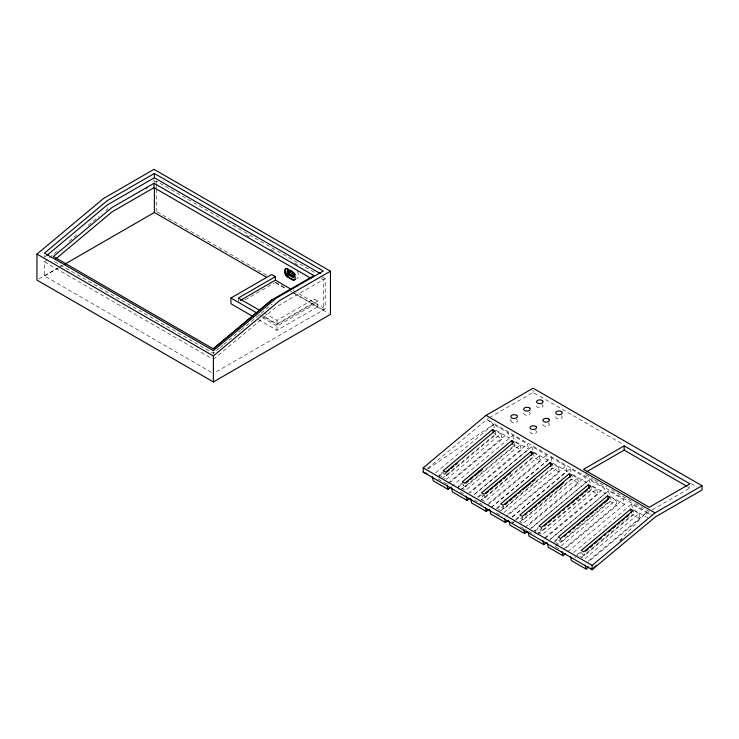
<?xml version="1.0" encoding="UTF-8"?>
<svg xmlns="http://www.w3.org/2000/svg" width="739" height="739" viewBox="0 0 739 739"><rect width="100%" height="100%" fill="white"/><g stroke="black" fill="none" stroke-linecap="round" stroke-linejoin="round"><path stroke-width="0.55" stroke-dasharray="3.69 2.77" d="M211.372 372.336L44.432 275.943L44.451 261.883L59.342 249.449M619.642 540.708L646.376 512.598L650.422 514.492M45.31 256.784L47.037 255.334M68.967 241.404L77.734 234.087M88.237 225.312L98.749 216.527M105.751 210.68L107.506 209.211L107.358 207.105M219.4 348.124L213.266 353.251L53.356 260.922M220.277 347.395L222.91 345.196M223.788 344.466L240.452 330.555M241.32 329.825L272.017 304.191M213.377 359.413L276.469 306.731L325.188 278.603L325.188 308.93L214.375 372.909M427.576 468.452L488.507 418.182M435.65 472.738L493.569 424.38L508.312 432.888L509.439 438.07L495.684 430.126M439.668 478.207L438.994 475.103L442.513 472.166M439.409 475.722L443.797 472.055M495.056 430.874L495.86 434.569L446.476 475.805L444.047 474.401L445.811 472.923M441.885 478.817L494.622 434.772L502.03 439.049L448.416 483.823M446.402 479.38L500.903 433.876L496.275 431.197M447.76 483.454L508.312 432.888M451.52 486.428L512.737 435.437L527.47 443.954L528.597 449.127L473.311 495.296M458.836 489.273L458.162 486.16L461.672 483.232M458.568 486.779L462.078 483.851M465.635 486.862L463.205 485.458L464.97 483.99L465.635 486.862L515.018 445.626L514.215 441.94M461.044 489.874L513.79 445.839L521.198 450.116L470.207 492.682M515.434 442.264L520.071 444.933L465.57 490.437L458.162 486.16M467.796 493.781L527.47 443.954M473.967 494.862L531.895 446.504L546.638 455.012L547.765 460.194L489.837 508.552M477.32 497.227L480.83 494.289M478.604 497.116L481.237 494.918M533.373 452.998L534.177 456.693L484.793 497.929L482.364 496.525L484.128 495.047M480.202 500.94L532.948 456.896L540.357 461.173L486.733 505.947M533.669 452.785L539.23 456L484.729 501.504L479.168 498.298M488.71 503.379L546.638 455.012M491.38 507.388L551.054 457.561L565.797 466.078L566.924 471.251L511.628 517.42M496.479 508.284L499.998 505.356M496.894 508.912L500.405 505.975M503.287 506.113L501.522 507.582L503.952 508.986L553.345 467.75L552.541 464.064M501.125 510.529L552.107 467.963L559.515 472.239L505.892 517.014M503.887 512.57L558.388 467.057L553.76 464.388M507.869 514.436L565.797 466.078M512.293 516.986L570.212 468.628L584.955 477.135L586.082 482.318L530.796 528.477M515.637 519.351L519.157 516.413M512.543 522.898L515.175 520.699M516.053 519.97L520.441 516.302M522.445 517.18L520.69 518.649L523.11 520.053L572.503 478.817L571.7 475.122M520.284 521.595L571.265 479.02L578.674 483.297L527.692 525.872M572.919 475.445L577.547 478.124L523.046 523.628L519.341 521.494M525.281 526.962L584.955 477.135M531.452 528.052L589.371 479.685L604.114 488.202L605.241 493.375L549.955 539.544M535.479 533.521L534.796 530.417L538.315 527.48M535.212 531.036L538.722 528.099M541.613 528.237L539.849 529.715L542.278 531.11L591.662 489.874L590.858 486.188M537.687 534.121L590.424 490.086L597.842 494.363L544.218 539.137M592.078 486.511L596.715 489.181L542.214 534.694L534.796 530.417M544.44 538.029L604.114 488.202M550.61 539.11L608.539 490.751L623.273 499.259L624.4 504.441L566.48 552.8M557.474 538.537L553.964 541.475L561.372 545.751L615.873 500.248L610.312 497.042M554.37 542.093L557.88 539.165M560.772 539.304L559.007 540.772L561.437 542.177L610.82 500.94L610.017 497.245M555.091 546.657L609.592 501.144L617 505.421L566.009 547.996M563.598 549.086L623.273 499.259M573.713 552.449L631.633 504.081L646.376 512.598L647.503 517.771M579.699 552.606L577.057 554.813L584.466 559.09L638.967 513.577L633.415 510.372M574.84 557.631L580.983 552.495M581.704 557.049L632.686 514.483L640.094 518.76L587.348 562.795M581.704 552.264L582.101 554.111L584.531 555.506L633.923 514.27L633.12 510.584M588.447 560.956L646.376 512.598M620.298 540.495L622.053 539.027M427.936 468.886L493.569 424.38L486.53 419.327L651.475 514.556M154.368 182.154L156.243 181.064L316.19 273.412M38.936 278.945L57.781 268.063M44.432 275.943L58.418 267.869M59.425 267.296L62.418 265.56M245.163 299.794L274.409 282.908M264.119 312.911L277.005 320.347L314.057 298.962L317.752 301.096L317.752 306.805M314.057 302.5L277.005 323.885L263.13 315.876M317.752 301.096L277.005 324.624L263.287 316.698M258.382 319.581L277.005 330.333L319.627 305.724M489.504 417.609L533.105 392.437L623.079 444.379M652.241 509.799L689.893 488.063L689.893 485.948M691.057 483.62L697.053 487.084M687.898 486.918L689.893 488.063M322.186 276.876L325.188 278.603M246.336 235.251L250.336 237.561M270.326 249.098L274.326 251.408M294.316 262.955L298.316 265.264M321.308 278.538L323.312 279.693L323.312 310.02L293.235 292.653M157.231 211.964L266.603 275.111M293.171 290.445L325.188 308.93M275.388 282.344L286.289 288.644M275.619 282.714L286.584 289.041M290.566 291.342L293.559 293.069M294.556 293.651L328.449 313.216M585.528 474.715L593.5 479.315M594.489 479.897L606.442 486.789M611.421 489.671L631.346 501.171M635.328 503.471L649.267 511.517M515.822 441.756L528.597 449.127M534.001 452.25L547.765 460.194M553.16 463.307L566.924 471.251M572.328 474.373L586.082 482.318M592.466 486.003L605.241 493.375M610.645 496.497L624.4 504.441M633.739 509.836L646.514 517.208M494.243 433.627L495.86 434.569M513.402 444.693L515.018 445.626M590.045 488.941L591.662 489.874M259.361 314.435L262.308 316.135M262.133 317.474L277.005 326.065L314.057 304.671L314.057 298.962M438.994 475.103L445.478 478.844M498.335 509.356L501.107 510.963M438.033 479.075L446.883 484.184M460.212 491.878L466.041 495.241M474.392 500.063L477.339 501.772M479.371 502.936L482.151 504.543M496.497 512.829L502.4 516.238M511.73 521.623L513.697 522.759M520.57 526.731L523.526 528.431M525.29 529.447L527.055 530.473M528.921 531.553L534.824 534.953M556.014 547.193L558.795 548.791M44.451 261.883L211.372 358.258M561.252 415.734L561.622 415.974A3.233 1.866 0 0 1 561.178 418.422A3.233 1.866 0 0 1 556.91 418.486L556.338 418.126A3.233 1.866 0 0 1 556.495 415.854M541.89 404.547L542.463 404.907A3.233 1.866 0 0 1 542.01 407.355A3.233 1.866 0 0 1 537.752 407.42L537.179 407.069A3.233 1.866 0 0 1 537.946 404.464M548.209 423.031L548.781 423.382A3.233 1.866 0 0 1 548.329 425.84A3.233 1.866 0 0 1 544.07 425.904L543.498 425.544A3.233 1.866 0 0 1 544.264 422.939M529.041 411.965L529.614 412.325A3.233 1.866 0 0 1 529.17 414.773A3.233 1.866 0 0 1 524.902 414.838L524.33 414.477A3.233 1.866 0 0 1 525.106 411.872M535.359 430.44L535.932 430.8A3.233 1.866 0 0 1 535.489 433.248A3.233 1.866 0 0 1 531.221 433.313L530.648 432.952A3.233 1.866 0 0 1 531.424 430.357M516.201 419.382L516.773 419.734A3.233 1.866 0 0 1 516.33 422.191A3.233 1.866 0 0 1 512.062 422.255L511.49 421.895A3.233 1.866 0 0 1 512.266 419.29M638.967 513.577L640.094 518.76M631.633 504.081L632.76 509.263M615.873 500.248L617 505.421M608.539 490.751L609.666 495.934M596.715 489.181L597.842 494.363M589.371 479.685L590.498 484.867M577.547 478.124L578.674 483.297M570.212 468.628L571.339 473.801M584.133 553.668L584.531 555.506M558.388 467.057L559.515 472.239M551.054 457.561L552.181 462.743M560.836 539.405L561.437 542.177M539.23 456L540.357 461.173M531.895 446.504L533.022 451.677M541.678 528.348L542.278 531.11M520.071 444.933L521.198 450.116M512.737 435.437L513.854 440.62M522.51 517.282L523.11 520.053M500.903 433.876L502.03 439.049M493.569 424.38L494.696 429.553M503.351 506.224L503.952 508.986M484.193 495.158L484.793 497.929M481.967 494.677L482.364 496.525M462.402 481.773L463.205 485.458M445.866 473.034L446.476 475.805M443.243 470.706L444.047 474.401M44.442 255.324L44.451 257.514M533.105 390.312L533.105 392.437M510.908 418.865L510.908 420.99M277.005 320.347L277.005 330.333M238.337 298.029L238.337 301.558M213.377 351.764L213.377 353.953M156.243 181.064L156.243 183.318M156.243 184.436L156.243 187.808M156.243 188.935L156.243 211.391M154.017 179.568L154.017 181.84M297.087 271.241A4.028 2.328 60 0 1 298.51 274.908A10.069 5.81 60 0 1 298.417 276.996A4.028 2.328 60 0 1 296.394 278.16"/><path stroke-width="1.11" d="M590.332 568.217L592.124 569.658L655.475 516.866L702.05 489.975L702.05 485.735L533.105 388.197L486.059 415.355L423.179 467.861L423.179 472.119L592.124 569.658L596.05 565.52M47.037 255.334L107.201 204.999L154.368 177.766L320.31 273.569M213.266 348.854L271.712 299.979L313.946 275.601L154.017 183.263L111.792 207.65L53.356 256.525L213.266 348.854L271.712 299.979M36.95 254.096L103.571 198.468L154.017 169.342L330.444 271.204L330.444 314.361L213.377 381.952L36.95 280.09L36.95 254.096L213.377 355.949L213.377 381.952M55.979 258.733L112.088 211.862L154.017 187.651L154.017 183.263M213.377 355.949L279.989 300.33L330.444 271.204M492.627 429.47L443.243 470.706L445.672 472.11L495.056 430.874L492.627 429.47L493.227 432.241M446.689 472.193L449.33 469.986M451.095 468.508L453.746 466.3M455.51 464.831L457.275 463.353M432.361 476.71L433.266 480.849L448.01 489.357L450.642 487.167M511.785 440.536L462.402 481.773L464.831 483.177L514.215 441.94L511.785 440.536L512.589 444.222M465.847 483.251L468.498 481.043M470.263 479.574L472.905 477.366M474.669 475.888L482.604 469.265M451.529 487.768L452.425 491.915L467.168 500.423L469.801 498.225M530.953 451.594L481.56 492.83L483.99 494.234L533.373 452.998L530.953 451.594L531.747 455.289M485.892 493.578L488.534 491.37M490.299 489.892L492.95 487.685M494.714 486.216L497.356 484.008M499.121 482.53L501.763 480.322M503.527 478.854L506.178 476.646M507.942 475.168L510.584 472.96M470.688 498.834L471.584 502.973L486.327 511.49L488.959 509.291M550.112 462.66L500.719 503.896L503.148 505.3L552.541 464.064L550.112 462.66L550.915 466.346M505.051 504.645L507.702 502.428M509.467 500.959L512.109 498.751M513.873 497.273L516.515 495.065M518.279 493.597L520.93 491.389M522.695 489.911L530.63 483.288M532.394 481.81L535.036 479.602M489.846 509.892L490.751 514.039L505.485 522.547L508.118 520.348M569.27 473.717L519.886 514.954L522.316 516.358L571.7 475.122L569.27 473.717L570.074 477.412M525.096 514.963L526.861 513.494M529.503 511.286L532.154 509.079M533.918 507.601L536.56 505.393M538.325 503.924L540.966 501.716M542.731 500.238L545.382 498.031M547.146 496.562L549.788 494.345M551.553 492.876L554.195 490.668M555.959 489.19L563.903 482.567M509.005 520.958L509.91 525.096L524.653 533.613L527.286 531.415M588.429 484.784L539.045 526.02L541.475 527.424L590.858 486.188L588.429 484.784L589.232 488.479M544.255 526.029L546.906 523.822M548.661 522.344L551.312 520.136M553.077 518.667L555.719 516.459M557.483 514.981L560.134 512.774M562.776 510.566L564.541 509.097M567.183 506.88L569.834 504.672M571.598 503.204L574.24 500.996M576.004 499.518L578.646 497.31M580.411 495.841L583.062 493.634M584.826 492.156L587.468 489.948M528.163 532.015L529.069 536.163L543.812 544.671L546.444 542.472M607.587 495.851L558.204 537.087L560.633 538.482L610.017 497.245L607.587 495.851L608.391 499.536M564.3 536.357L566.065 534.879M568.707 532.671L570.471 531.202M573.122 528.995L574.877 527.517M577.529 525.309L580.17 523.101M581.935 521.632L584.586 519.415M586.35 517.947L588.992 515.739M590.757 514.261L593.399 512.053M595.163 510.584L597.814 508.377M599.578 506.899L602.22 504.691M603.985 503.222L607.513 500.275M547.331 543.082L548.227 547.22L562.97 555.737L565.603 553.539M630.69 509.18L581.297 550.416L583.727 551.821L633.12 510.584L630.69 509.18L631.494 512.875M585.63 551.165L588.281 548.957M590.045 547.479L592.687 545.271M594.452 543.802L597.094 541.595M598.858 540.117L601.509 537.909M604.151 535.701L605.915 534.223M608.557 532.015L611.208 529.808M612.973 528.339L615.615 526.131M617.379 524.653L620.03 522.445M621.795 520.977L624.437 518.76M626.201 517.291L628.843 515.083M570.425 556.412L571.33 560.559L586.064 569.067L588.697 566.868M592.124 569.658L592.124 565.4L655.003 512.894L702.05 485.735M154.368 173.462L107.303 200.629L44.432 253.135L213.377 350.674L276.247 298.168L323.312 271.001L154.368 173.462L154.368 177.766M64.422 264.405L154.368 212.481L266.714 277.347M253.486 316.754L230.947 303.738L230.947 298.029L271.684 274.502L275.388 276.635L275.388 280.173L240.286 300.44M275.388 276.635L238.337 298.029L260.156 310.62M624.159 445.876L583.542 469.33L649.267 507.277L689.893 483.823L624.159 445.876L624.159 450.116L686.9 486.336M586.507 471.851L624.159 450.116M423.179 472.119L427.16 473.699M154.017 187.651L310.943 278.252M289.891 270.021L292.736 271.666M288.579 270.788L290.473 271.887M294.15 276.525L289.411 273.79A1.339 0.776 60 0 1 288.459 272.146L288.459 270.862M275.388 280.173L291.249 289.328M486.059 415.355L655.003 512.894M230.947 298.029L256.424 312.736M423.179 467.861L592.124 565.4M585.168 564.929L586.064 569.067M562.065 551.59L562.97 555.737M542.906 540.532L543.812 544.671M523.748 529.466L524.653 533.613M504.589 518.409L505.485 522.547M485.431 507.342L486.327 511.49M466.263 496.285L467.168 500.423M447.104 485.218L448.01 489.357M146.636 187.457L146.691 188.38M154.368 187.771L154.368 212.481M294.159 272.931A4.028 2.328 60 0 1 295.203 274.732M295.203 279.324A4.028 2.328 60 0 1 292.736 279.536L287.988 276.802A4.028 2.328 60 0 1 285.236 272.774A10.069 5.81 60 0 1 285.236 269.781A4.028 2.328 60 0 1 286.566 268.543M287.259 268.617A4.028 2.328 60 0 1 287.988 268.931M287.767 270.862A1.339 0.776 60 0 0 287.637 271.333L287.637 272.626A1.339 0.776 60 0 0 288.579 274.261L293.318 277.005A1.339 0.776 60 0 0 293.799 277.125M293.568 273.707A1.339 0.776 60 0 1 293.799 273.947M294.057 279.518A4.028 2.328 60 0 1 293.318 279.203M288.579 276.46A4.028 2.328 60 0 1 287.841 275.924M287.157 275.204A4.028 2.328 60 0 1 286.113 273.393M290.917 275.111A4.028 2.328 60 0 1 288.164 271.084M292.265 271.934L287.526 269.199A4.028 2.328 60 0 0 284.681 270.844A10.069 5.81 60 0 0 284.774 273.042A4.028 2.328 60 0 0 287.526 277.07L292.265 279.804A4.028 2.328 60 0 0 295.12 278.16A10.069 5.81 60 0 0 295.018 275.961A4.028 2.328 60 0 0 292.265 271.934M292.736 273.864L287.988 271.13A1.339 0.776 60 0 0 287.046 271.675L287.046 272.968A1.339 0.776 60 0 0 287.988 274.603L292.736 277.337A1.339 0.776 60 0 0 293.679 276.792L293.679 275.499A1.339 0.776 60 0 0 292.736 273.864M561.622 411.734L561.049 411.374A3.233 1.866 0 0 0 556.781 411.438A3.233 1.866 0 0 0 556.338 413.886L556.91 414.246A3.233 1.866 0 0 0 561.178 414.182A3.233 1.866 0 0 0 561.622 411.734M542.463 400.667L541.89 400.307A3.233 1.866 0 0 0 537.622 400.372A3.233 1.866 0 0 0 537.179 402.829L537.752 403.18A3.233 1.866 0 0 0 542.01 403.115A3.233 1.866 0 0 0 542.463 400.667M548.781 419.142L548.209 418.791A3.233 1.866 0 0 0 543.941 418.856A3.233 1.866 0 0 0 543.498 421.304L544.07 421.664A3.233 1.866 0 0 0 548.329 421.599A3.233 1.866 0 0 0 548.781 419.142M529.614 408.085L529.041 407.725A3.233 1.866 0 0 0 524.782 407.789A3.233 1.866 0 0 0 524.33 410.237L524.902 410.598A3.233 1.866 0 0 0 529.17 410.533A3.233 1.866 0 0 0 529.614 408.085M535.932 426.56L535.359 426.2A3.233 1.866 0 0 0 531.092 426.264A3.233 1.866 0 0 0 530.648 428.722L531.221 429.073A3.233 1.866 0 0 0 535.489 429.008A3.233 1.866 0 0 0 535.932 426.56M516.773 415.494L516.201 415.142A3.233 1.866 0 0 0 511.933 415.207A3.233 1.866 0 0 0 511.49 417.655L512.062 418.015A3.233 1.866 0 0 0 516.33 417.951A3.233 1.866 0 0 0 516.773 415.494"/></g></svg>
